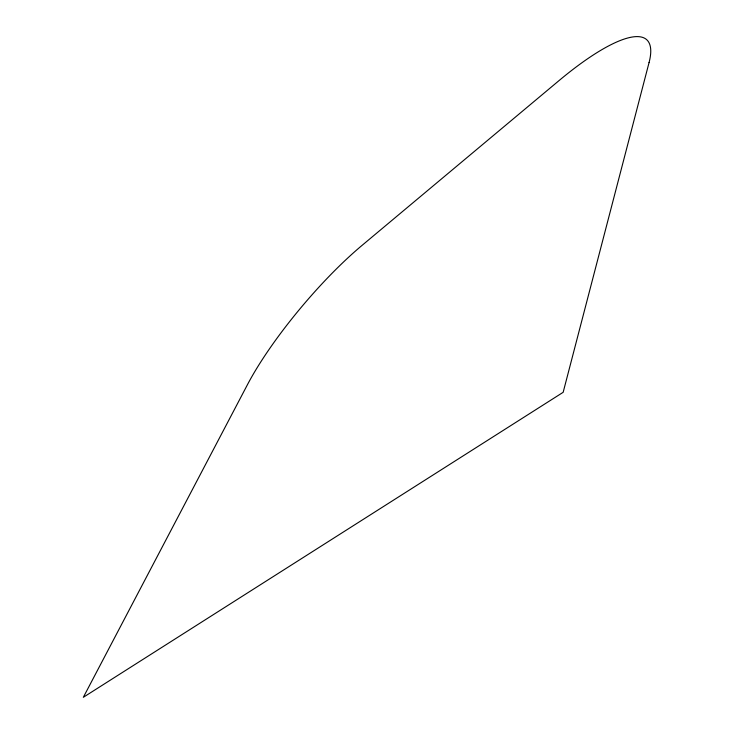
<?xml version="1.0" encoding="UTF-8"?>
<svg xmlns="http://www.w3.org/2000/svg" width="734" height="734" viewBox="0 0 734 734"><rect width="100%" height="100%" fill="white"/><g stroke="black" fill="none" stroke-linecap="round" stroke-linejoin="round"><path stroke-width="1.1" d="M649.058 62.592L563.161 392.305L83.327 697.3L247.477 384.625A136.919 30.69 -49.8 0 1 362.027 245.404L558.721 80.859A160.774 40.563 -47 0 1 649.058 62.592"/></g></svg>
